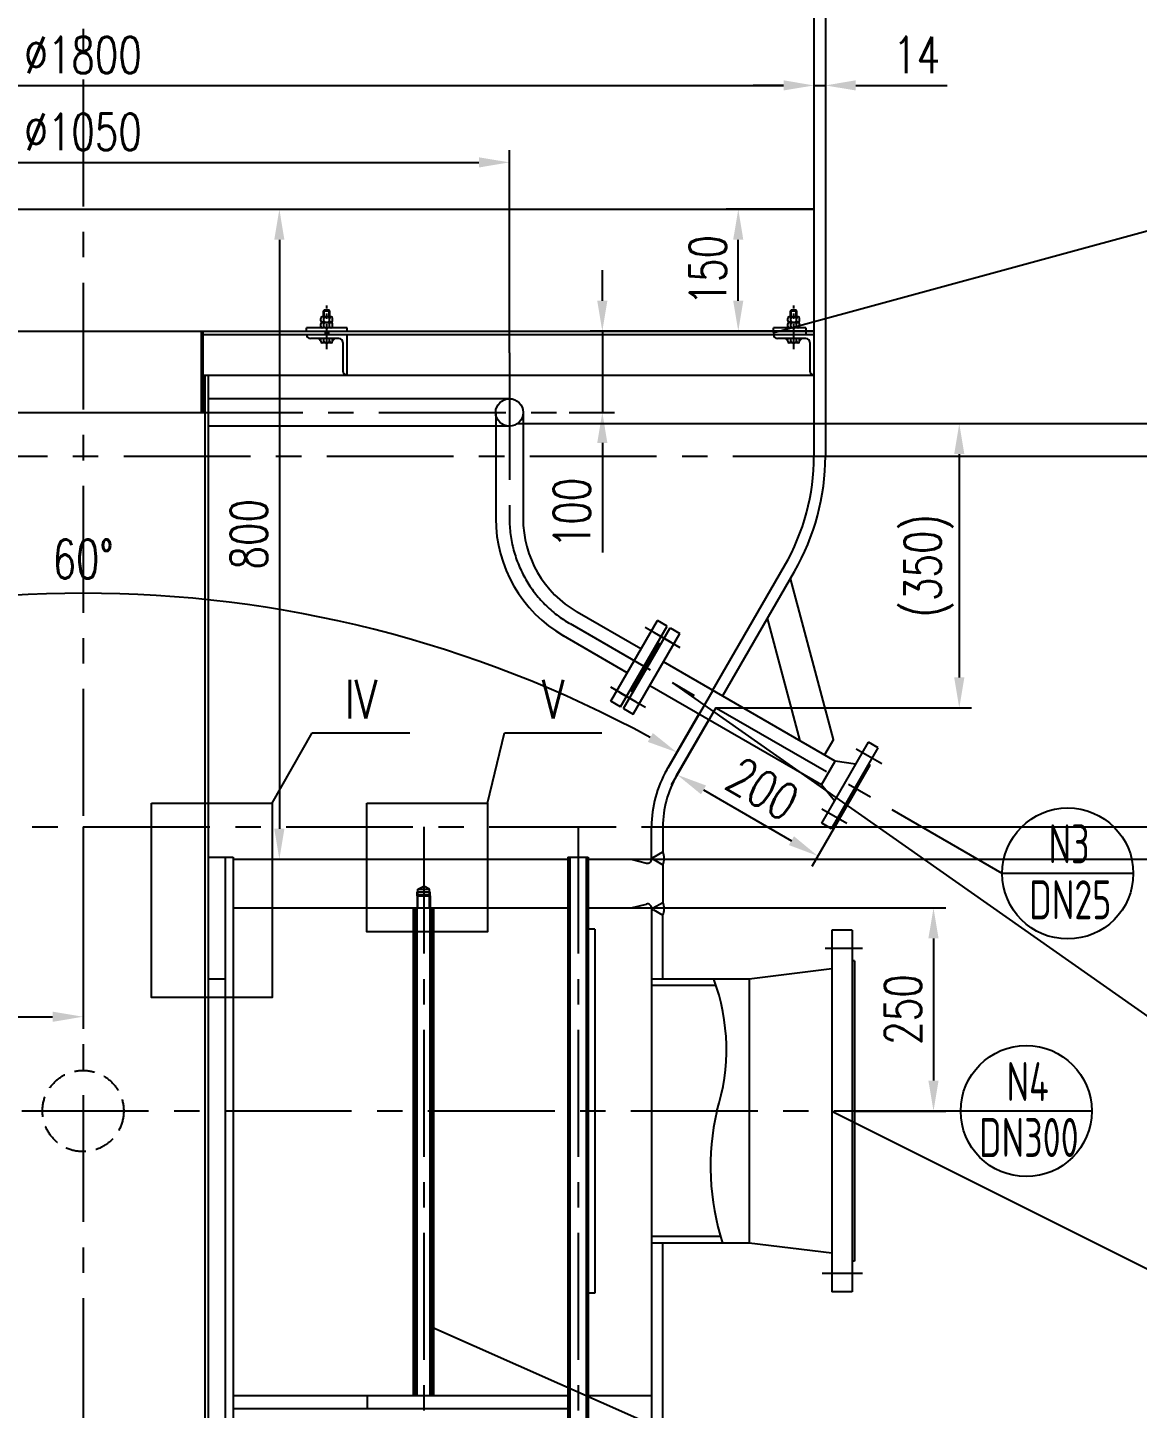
# Model space of a CAD drawing. Extents: x -28112 to -2231, y -2720 to 15724.
# Drawn here: x -26253 to -24886, y 12355 to 14055 of the extents above; entities that cross this region are included whole.
import ezdxf
from ezdxf.enums import TextEntityAlignment as Align

# ---------------------------------------------------------------- set-up
doc = ezdxf.new("R2010")
doc.units = 0
doc.header["$LTSCALE"] = 250
doc.header["$MEASUREMENT"] = 0
doc.linetypes.add('CENTER', pattern=[2, 1.25, -0.25, 0.25, -0.25])
doc.linetypes.add('DASHED', pattern=[0.75, 0.5, -0.25])
doc.layers.get('0').update_dxf_attribs({"linetype": 'CONTINUOUS'})
doc.layers.get('DEFPOINTS').update_dxf_attribs({"linetype": 'CONTINUOUS'})
for name, color, linetype in [('1', 7, 'CONTINUOUS'), ('2', 1, 'CONTINUOUS'), ('3', 7, 'CENTER')]:
    doc.layers.add(name, color=color, linetype=linetype)
doc.styles.add('HZ', font='isocp.shx', dxfattribs={"width": 0.75, "bigfont": 'hztxt.shx'})
doc.styles.add('HZ1', font='romans.shx', dxfattribs={"width": 0.7, "bigfont": 'hz1.shx'})
doc.styles.get("Standard").update_dxf_attribs({"font": 'txt.shx', "width": 0.75})
doc.dimstyles.new('STANDARD$0', dxfattribs={"dimscale": 15, "dimtxt": 3, "dimasz": 2.5, "dimexe": 1, "dimexo": 0, "dimgap": 1, "dimtad": 1, "dimdec": 0, "dimzin": 0, "dimdsep": 46, "dimtxsty": 'Standard', "dimcen": 0.09, "dimclrd": 7, "dimclre": 7, "dimclrt": 7, "dimadec": 0, "dimazin": 0, "dimtfac": 1, "dimtdec": 0, "dimtmove": 0, "dimatfit": 2, "dimfxl": 0, "dimtolj": 1, "dimtzin": 0, "dimarcsym": 0})
doc.dimstyles.new('STANDARD$2', dxfattribs={"dimscale": 15, "dimtxt": 3.2, "dimasz": 2.5, "dimexe": 1.5, "dimexo": 0, "dimgap": 1.2, "dimtad": 2, "dimtih": 1, "dimtoh": 1, "dimdec": 0, "dimzin": 0, "dimdsep": 46, "dimtxsty": 'HZ1', "dimcen": 0, "dimclrd": 7, "dimclre": 7, "dimclrt": 7, "dimadec": 0, "dimazin": 0, "dimtfac": 1.6, "dimtdec": 0, "dimtmove": 0, "dimatfit": 0, "dimfxl": 0, "dimtolj": 1, "dimtzin": 0, "dimarcsym": 0})

# ---------------------------------------------------------------- blocks, each defined once
blk = doc.blocks.new('*D651')
at = {"color": 7, "linetype": 'ByBlock'}
for p, q in [((-26024.5, 15217.4), (-24541.7, 15217.4)), ((-24556.7, 15179.9), (-24556.7, 7405.7)), ((-26140.5, 7368.2), (-24541.7, 7368.2))]:
    blk.add_line(p, q, dxfattribs=at)
for points in [[(-24562.9, 15179.9), (-24550.4, 15179.9), (-24556.7, 15217.4)], [(-24562.9, 7405.7), (-24550.4, 7405.7), (-24556.7, 7368.2)]]:
    blk.add_solid(points, dxfattribs=at)
at = {"layer": 'DEFPOINTS', "color": 0, "linetype": 'ByBlock'}
for p in [(-26024.5, 15217.4), (-26140.5, 7368.2), (-24556.7, 7368.2)]:
    blk.add_point(p, dxfattribs=at)
at = {"color": 7, "linetype": 'ByBlock', "insert": (-24594.2, 11292.8), "char_height": 45, "attachment_point": 5, "rotation": 90}
blk.add_mtext('\\A1;~7909', dxfattribs=at)
blk = doc.blocks.new('*D33')
at = {"color": 7, "linetype": 'ByBlock'}
for p, q in [((-10779.8, 23770.6), (-9969.4, 23770.6)), ((-9984.4, 23733.1), (-9984.4, 19313.1)), ((-10779.8, 19275.6), (-9969.4, 19275.6))]:
    blk.add_line(p, q, dxfattribs=at)
for points in [[(-9990.6, 23733.1), (-9978.1, 23733.1), (-9984.4, 23770.6)], [(-9990.6, 19313.1), (-9978.1, 19313.1), (-9984.4, 19275.6)]]:
    blk.add_solid(points, dxfattribs=at)
at = {"layer": 'DEFPOINTS', "color": 0, "linetype": 'ByBlock'}
for p in [(-10779.8, 23770.6), (-10779.8, 19275.6), (-9984.4, 19275.6)]:
    blk.add_point(p, dxfattribs=at)
at = {"color": 7, "linetype": 'ByBlock', "insert": (-10021.9, 21523.1), "char_height": 45, "attachment_point": 5, "rotation": 90}
blk.add_mtext('\\A1;4495', dxfattribs=at)
blk = doc.blocks.new('*D60')
at = {"color": 7, "linetype": 'ByBlock'}
for p, q in [((-10303.4, 24781.7), (-10303.4, 24708.1)), ((-10289.4, 24781.7), (-10289.4, 24708.1)), ((-10340.9, 24723.1), (-10378.4, 24723.1)), ((-10303.4, 24723.1), (-10289.4, 24723.1)), ((-10251.9, 24723.1), (-10139.4, 24723.1))]:
    blk.add_line(p, q, dxfattribs=at)
for points in [[(-10340.9, 24729.4), (-10340.9, 24716.9), (-10303.4, 24723.1)], [(-10251.9, 24729.4), (-10251.9, 24716.9), (-10289.4, 24723.1)]]:
    blk.add_solid(points, dxfattribs=at)
at = {"layer": 'DEFPOINTS', "color": 0, "linetype": 'ByBlock'}
for p in [(-10303.4, 24781.7), (-10289.4, 24781.7), (-10289.4, 24723.1)]:
    blk.add_point(p, dxfattribs=at)
at = {"color": 7, "linetype": 'ByBlock', "insert": (-10176.9, 24760.6), "char_height": 45, "attachment_point": 5}
blk.add_mtext('\\A1;14', dxfattribs=at)
blk = doc.blocks.new('*D650')
at = {"color": 7, "linetype": 'ByBlock'}
for p, q in [((-24806.4, 13108.7), (-24806.4, 13243.7)), ((-25470.5, 13071.2), (-24791.4, 13071.2)), ((-24806.4, 13031.2), (-24806.4, 13071.2)), ((-25468.9, 13031.2), (-24791.4, 13031.2)), ((-24806.4, 12993.7), (-24806.4, 12956.2))]:
    blk.add_line(p, q, dxfattribs=at)
for points in [[(-24812.7, 13108.7), (-24800.2, 13108.7), (-24806.4, 13071.2)], [(-24812.7, 12993.7), (-24800.2, 12993.7), (-24806.4, 13031.2)]]:
    blk.add_solid(points, dxfattribs=at)
at = {"layer": 'DEFPOINTS', "color": 0, "linetype": 'ByBlock'}
for p in [(-25470.5, 13071.2), (-24806.4, 13071.2), (-25468.9, 13031.2)]:
    blk.add_point(p, dxfattribs=at)
at = {"color": 7, "linetype": 'ByBlock', "insert": (-24843.9, 13194.9), "char_height": 45, "attachment_point": 5, "rotation": 90}
blk.add_mtext('\\A1;100', dxfattribs=at)
blk = doc.blocks.new('*D46')
at = {"color": 7, "linetype": 'ByBlock'}
for p, q in [((-10103.7, 24344.3), (-10103.7, 24381.8)), ((-10567.8, 24306.8), (-10088.7, 24306.8)), ((-10103.7, 24306.8), (-10103.7, 24266.8)), ((-10567.8, 24266.8), (-10088.7, 24266.8)), ((-10103.7, 24229.3), (-10103.7, 24111.2))]:
    blk.add_line(p, q, dxfattribs=at)
for points in [[(-10110, 24344.3), (-10097.5, 24344.3), (-10103.7, 24306.8)], [(-10110, 24229.3), (-10097.5, 24229.3), (-10103.7, 24266.8)]]:
    blk.add_solid(points, dxfattribs=at)
at = {"layer": 'DEFPOINTS', "color": 0, "linetype": 'ByBlock'}
for p in [(-10567.8, 24306.8), (-10567.8, 24266.8), (-10103.7, 24266.8)]:
    blk.add_point(p, dxfattribs=at)
at = {"color": 7, "linetype": 'ByBlock', "insert": (-10141.2, 24151.5), "char_height": 45, "attachment_point": 5, "rotation": 90}
blk.add_mtext('\\A1;40', dxfattribs=at)
blk = doc.blocks.new('*D41')
at = {"color": 7, "linetype": 'ByBlock'}
for p, q in [((-10528.4, 23710.6), (-10141.2, 23710.6)), ((-10156.2, 23673.1), (-10156.2, 23498.1)), ((-10253.4, 23460.6), (-10141.2, 23460.6))]:
    blk.add_line(p, q, dxfattribs=at)
for points in [[(-10162.5, 23673.1), (-10150, 23673.1), (-10156.2, 23710.6)], [(-10162.5, 23498.1), (-10150, 23498.1), (-10156.2, 23460.6)]]:
    blk.add_solid(points, dxfattribs=at)
at = {"layer": 'DEFPOINTS', "color": 0, "linetype": 'ByBlock'}
for p in [(-10528.4, 23710.6), (-10253.4, 23460.6), (-10156.2, 23460.6)]:
    blk.add_point(p, dxfattribs=at)
at = {"color": 7, "linetype": 'ByBlock', "insert": (-10193.7, 23585.6), "char_height": 45, "attachment_point": 5, "rotation": 90}
blk.add_mtext('\\A1;250', dxfattribs=at)
blk = doc.blocks.new('*D35')
at = {"color": 7, "linetype": 'ByBlock'}
for p, q in [((-10567.8, 25206.8), (-9969.4, 25206.8)), ((-9984.4, 25169.3), (-9984.4, 24344.3)), ((-10567.8, 24306.8), (-9969.4, 24306.8))]:
    blk.add_line(p, q, dxfattribs=at)
for points in [[(-9990.6, 25169.3), (-9978.1, 25169.3), (-9984.4, 25206.8)], [(-9990.6, 24344.3), (-9978.1, 24344.3), (-9984.4, 24306.8)]]:
    blk.add_solid(points, dxfattribs=at)
at = {"layer": 'DEFPOINTS', "color": 0, "linetype": 'ByBlock'}
for p in [(-10567.8, 25206.8), (-10567.8, 24306.8), (-9984.4, 24306.8)]:
    blk.add_point(p, dxfattribs=at)
at = {"color": 7, "linetype": 'ByBlock', "insert": (-10021.9, 24756.8), "char_height": 45, "attachment_point": 5, "rotation": 90}
blk.add_mtext('\\A1;900', dxfattribs=at)
blk = doc.blocks.new('*D405')
at = {"color": 7, "linetype": 'ByBlock'}
for p, q in [((-25270.5, 13567.4), (-24672.1, 13567.4)), ((-24687.1, 13529.9), (-24687.1, 13068.7)), ((-25482.5, 13031.2), (-24672.1, 13031.2))]:
    blk.add_line(p, q, dxfattribs=at)
for points in [[(-24693.3, 13529.9), (-24680.8, 13529.9), (-24687.1, 13567.4)], [(-24693.3, 13068.7), (-24680.8, 13068.7), (-24687.1, 13031.2)]]:
    blk.add_solid(points, dxfattribs=at)
at = {"layer": 'DEFPOINTS', "color": 0, "linetype": 'ByBlock'}
for p in [(-25270.5, 13567.4), (-25482.5, 13031.2), (-24687.1, 13031.2)]:
    blk.add_point(p, dxfattribs=at)
at = {"color": 7, "linetype": 'ByBlock', "insert": (-24724.6, 13299.3), "char_height": 45, "attachment_point": 5, "rotation": 90}
blk.add_mtext('\\A1;610', dxfattribs=at)
blk = doc.blocks.new('*D61')
at = {"color": 7, "linetype": 'ByBlock'}
blk.add_line((-10428.1, 23978.4), (-10483.4, 23882.6), dxfattribs=at)
blk.add_arc((-11203.4, 22635.6), 1462.4, 61.4693, 118.5307, dxfattribs=at)
for points in [[(-11898.8, 23915), (-11904.9, 23925.9), (-11934.6, 23902.1)], [(-10501.8, 23925.9), (-10508, 23915), (-10472.2, 23902.1)]]:
    blk.add_solid(points, dxfattribs=at)
at = {"layer": 'DEFPOINTS', "color": 0, "linetype": 'ByBlock'}
for p in [(-12067.2, 24131.8), (-10339.6, 24131.8), (-10949.4, 24075.8), (-10428.1, 23978.4), (-11922.1, 23880.6)]:
    blk.add_point(p, dxfattribs=at)
at = {"color": 7, "linetype": 'ByBlock', "insert": (-11203.4, 24140), "char_height": 48, "attachment_point": 5, "style": 'HZ1'}
blk.add_mtext('\\A1;60°', dxfattribs=at)
blk = doc.blocks.new('*D57')
at = {"color": 7, "linetype": 'ByBlock'}
for p, q in [((-12203.4, 23872.8), (-12203.4, 23561.7)), ((-11203.4, 23810.6), (-11203.4, 23561.7)), ((-12165.9, 23576.7), (-11240.9, 23576.7))]:
    blk.add_line(p, q, dxfattribs=at)
for points in [[(-12165.9, 23582.9), (-12165.9, 23570.4), (-12203.4, 23576.7)], [(-11240.9, 23582.9), (-11240.9, 23570.4), (-11203.4, 23576.7)]]:
    blk.add_solid(points, dxfattribs=at)
at = {"layer": 'DEFPOINTS', "color": 0, "linetype": 'ByBlock'}
for p in [(-12203.4, 23872.8), (-11203.4, 23810.6), (-11203.4, 23576.7)]:
    blk.add_point(p, dxfattribs=at)
at = {"color": 7, "linetype": 'ByBlock', "insert": (-12103.1, 23614.2), "char_height": 45, "attachment_point": 5}
blk.add_mtext('\\A1;1000', dxfattribs=at)
blk = doc.blocks.new('*D44')
at = {"color": 7, "linetype": 'ByBlock'}
for p, q in [((-11203.4, 24570.6), (-10946.7, 24570.6)), ((-10961.7, 24533.1), (-10961.7, 23808.1)), ((-11018.4, 23770.6), (-10946.7, 23770.6))]:
    blk.add_line(p, q, dxfattribs=at)
for points in [[(-10968, 24533.1), (-10955.5, 24533.1), (-10961.7, 24570.6)], [(-10968, 23808.1), (-10955.5, 23808.1), (-10961.7, 23770.6)]]:
    blk.add_solid(points, dxfattribs=at)
at = {"layer": 'DEFPOINTS', "color": 0, "linetype": 'ByBlock'}
for p in [(-11203.4, 24570.6), (-11018.4, 23770.6), (-10961.7, 23770.6)]:
    blk.add_point(p, dxfattribs=at)
at = {"color": 7, "linetype": 'ByBlock', "insert": (-10999.2, 24170.6), "char_height": 45, "attachment_point": 5, "rotation": 90}
blk.add_mtext('\\A1;800', dxfattribs=at)
blk = doc.blocks.new('*D56')
at = {"color": 7, "linetype": 'ByBlock'}
for p, q in [((-10424.4, 23956.8), (-10479.4, 23861.6)), ((-10439.4, 23855.9), (-10331.1, 23793.4)), ((-10251.2, 23856.8), (-10306.2, 23761.6))]:
    blk.add_line(p, q, dxfattribs=at)
for points in [[(-10436.3, 23861.3), (-10442.5, 23850.5), (-10471.9, 23874.6)], [(-10328, 23798.8), (-10334.3, 23788), (-10298.7, 23774.6)]]:
    blk.add_solid(points, dxfattribs=at)
at = {"layer": 'DEFPOINTS', "color": 0, "linetype": 'ByBlock'}
for p in [(-10424.4, 23956.8), (-10251.2, 23856.8), (-10298.7, 23774.6)]:
    blk.add_point(p, dxfattribs=at)
at = {"color": 7, "linetype": 'ByBlock', "insert": (-10366.5, 23857.1), "char_height": 45, "attachment_point": 5, "rotation": 330}
blk.add_mtext('\\A1;200', dxfattribs=at)
blk = doc.blocks.new('*D55')
at = {"color": 7, "linetype": 'ByBlock'}
for p, q in [((-10564, 24458.1), (-10564, 24495.6)), ((-10396.6, 24420.6), (-10579, 24420.6)), ((-10564, 24420.6), (-10564, 24320.6)), ((-10604.8, 24320.6), (-10549, 24320.6)), ((-10564, 24283.1), (-10564, 24148.1))]:
    blk.add_line(p, q, dxfattribs=at)
for points in [[(-10570.3, 24458.1), (-10557.8, 24458.1), (-10564, 24420.6)], [(-10570.3, 24283.1), (-10557.8, 24283.1), (-10564, 24320.6)]]:
    blk.add_solid(points, dxfattribs=at)
at = {"layer": 'DEFPOINTS', "color": 0, "linetype": 'ByBlock'}
for p in [(-10396.6, 24420.6), (-10604.8, 24320.6), (-10564, 24320.6)]:
    blk.add_point(p, dxfattribs=at)
at = {"color": 7, "linetype": 'ByBlock', "insert": (-10601.5, 24196.8), "char_height": 45, "attachment_point": 5, "rotation": 90}
blk.add_mtext('\\A1;100', dxfattribs=at)
blk = doc.blocks.new('*D45')
at = {"color": 7, "linetype": 'ByBlock'}
for p, q in [((-10303.4, 24570.6), (-10411.6, 24570.6)), ((-10396.6, 24458.1), (-10396.6, 24533.1)), ((-10303.4, 24420.6), (-10411.6, 24420.6))]:
    blk.add_line(p, q, dxfattribs=at)
for points in [[(-10402.9, 24533.1), (-10390.4, 24533.1), (-10396.6, 24570.6)], [(-10402.9, 24458.1), (-10390.4, 24458.1), (-10396.6, 24420.6)]]:
    blk.add_solid(points, dxfattribs=at)
at = {"layer": 'DEFPOINTS', "color": 0, "linetype": 'ByBlock'}
for p in [(-10396.6, 24570.6), (-10303.4, 24570.6), (-10303.4, 24420.6)]:
    blk.add_point(p, dxfattribs=at)
at = {"color": 7, "linetype": 'ByBlock', "insert": (-10434.1, 24495.6), "char_height": 45, "attachment_point": 5, "rotation": 90}
blk.add_mtext('\\A1;150', dxfattribs=at)
blk = doc.blocks.new('*D59')
at = {"color": 7, "linetype": 'ByBlock'}
for p, q in [((-12103.4, 24781.7), (-12103.4, 24708.1)), ((-10303.4, 24781.7), (-10303.4, 24708.1)), ((-12065.9, 24723.1), (-10340.9, 24723.1))]:
    blk.add_line(p, q, dxfattribs=at)
for points in [[(-12065.9, 24729.4), (-12065.9, 24716.9), (-12103.4, 24723.1)], [(-10340.9, 24729.4), (-10340.9, 24716.9), (-10303.4, 24723.1)]]:
    blk.add_solid(points, dxfattribs=at)
at = {"layer": 'DEFPOINTS', "color": 0, "linetype": 'ByBlock'}
for p in [(-12103.4, 24781.7), (-10303.4, 24781.7), (-10303.4, 24723.1)]:
    blk.add_point(p, dxfattribs=at)
at = {"color": 7, "linetype": 'ByBlock', "insert": (-11203.4, 24760.6), "char_height": 45, "attachment_point": 5}
blk.add_mtext('\\A1;∅1800', dxfattribs=at)
blk = doc.blocks.new('*D202')
at = {"color": 7, "linetype": 'ByBlock'}
for p, q in [((-10567.8, 24306.8), (-10387.9, 24306.8)), ((-10402.9, 24269.3), (-10402.9, 23994.3)), ((-10702.8, 23956.8), (-10387.9, 23956.8))]:
    blk.add_line(p, q, dxfattribs=at)
for points in [[(-10409.1, 24269.3), (-10396.6, 24269.3), (-10402.9, 24306.8)], [(-10409.1, 23994.3), (-10396.6, 23994.3), (-10402.9, 23956.8)]]:
    blk.add_solid(points, dxfattribs=at)
at = {"layer": 'DEFPOINTS', "color": 0, "linetype": 'ByBlock'}
for p in [(-10567.8, 24306.8), (-10702.8, 23956.8), (-10402.9, 23956.8)]:
    blk.add_point(p, dxfattribs=at)
at = {"color": 7, "linetype": 'ByBlock', "insert": (-10440.4, 24131.8), "char_height": 45, "attachment_point": 5, "rotation": 90}
blk.add_mtext('\\A1;(350)', dxfattribs=at)
blk = doc.blocks.new('*D638')
at = {"color": 7, "linetype": 'ByBlock'}
for p, q in [((-26709.5, 13654.4), (-26709.5, 13904)), ((-25659.5, 13654.4), (-25659.5, 13904)), ((-26672, 13889), (-25697, 13889))]:
    blk.add_line(p, q, dxfattribs=at)
for points in [[(-26672, 13895.2), (-26672, 13882.7), (-26709.5, 13889)], [(-25697, 13895.2), (-25697, 13882.7), (-25659.5, 13889)]]:
    blk.add_solid(points, dxfattribs=at)
at = {"layer": 'DEFPOINTS', "color": 0, "linetype": 'ByBlock'}
for p in [(-25659.5, 13889), (-26709.5, 13654.4), (-25659.5, 13654.4)]:
    blk.add_point(p, dxfattribs=at)
at = {"color": 7, "linetype": 'ByBlock', "insert": (-26184.5, 13926.5), "char_height": 45, "attachment_point": 5}
blk.add_mtext('\\A1;∅1050', dxfattribs=at)

msp = doc.modelspace()

# ---------------------------------------------------------------- hatches: boundary and pattern name
at = {"layer": '1'}
h = msp.add_hatch(dxfattribs=at)
h.set_pattern_fill('ANSI37', color=0, style=0)
h.set_pattern_definition([(45, (-13806.13069, -10839.39373), (-0.08838834765, 0.08838834765), []), (135, (-13806.13069, -10839.39373), (-0.08838834765, -0.08838834765), [])])
h.paths.add_polyline_path([(-25891.7, 13672.2), (-25894.7, 13672.2), (-25891.7, 13669.2)])
h = msp.add_hatch(dxfattribs=at)
h.set_pattern_fill('ANSI37', color=0, style=0)
h.set_pattern_definition([(135, (-37962.88797, -10839.39373), (0.08838834765, 0.08838834765), []), (45, (-37962.88797, -10839.39373), (0.08838834765, -0.08838834765), [])])
h.paths.add_polyline_path([(-25877.3, 13672.2), (-25877.3, 13669.2), (-25874.3, 13672.2)])
h = msp.add_hatch(dxfattribs=at)
h.set_pattern_fill('ANSI37', color=0, style=0)
h.set_pattern_definition([(45, (-13231.13069, -10839.39373), (-0.08838834765, 0.08838834765), []), (135, (-13231.13069, -10839.39373), (-0.08838834765, -0.08838834765), [])])
h.paths.add_polyline_path([(-25316.7, 13672.2), (-25319.7, 13672.2), (-25316.7, 13669.2)])
h = msp.add_hatch(dxfattribs=at)
h.set_pattern_fill('ANSI37', color=0, style=0)
h.set_pattern_definition([(135, (-37387.88797, -10839.39373), (0.08838834765, 0.08838834765), []), (45, (-37387.88797, -10839.39373), (0.08838834765, -0.08838834765), [])])
h.paths.add_polyline_path([(-25302.3, 13672.2), (-25302.3, 13669.2), (-25299.3, 13672.2)])

# ---------------------------------------------------------------- linework, layer by layer
at = {"layer": '1', "color": 0, "linetype": 'CENTER', "ltscale": 0.5}
for p, q in [((-26184.5, 15240.9), (-26184.5, 7315.2)), ((-25659.5, 13654.4), (-25659.5, 13450.7)), ((-26820.3, 13581.2), (-25586, 13581.2)), ((-27134.5, 13527.4), (-25211.7, 13527.4)), ((-25052.7, 13013.7), (-25584.5, 13320.8)), ((-26934.5, 13071.2), (-25434.5, 13071.2)), ((-25765.1, 13071.2), (-25765.1, 9071.5)), ((-25575, 13071.2), (-25575, 8488.3)), ((-25103.8, 12721.2), (-26416.3, 12721.2))]:
    msp.add_line(p, q, dxfattribs=at)
at = {"layer": '1', "color": 1}
for p, q in [((-25284.5, 14492.4), (-25284.5, 13527.4)), ((-25270.5, 14492.4), (-25270.5, 13527.4)), ((-25887.5, 13707.2), (-25888.5, 13706.2)), ((-25888.5, 13706.2), (-25880.5, 13706.2)), ((-25888.5, 13698.8), (-25888.5, 13706.2)), ((-25881.5, 13707.2), (-25887.5, 13707.2)), ((-25880.5, 13706.2), (-25881.5, 13707.2)), ((-25880.5, 13698.8), (-25880.5, 13706.2)), ((-25312.5, 13707.2), (-25313.5, 13706.2)), ((-25313.5, 13698.8), (-25313.5, 13706.2)), ((-25313.5, 13706.2), (-25305.5, 13706.2)), ((-25306.5, 13707.2), (-25312.5, 13707.2)), ((-25305.5, 13706.2), (-25306.5, 13707.2)), ((-25305.5, 13698.8), (-25305.5, 13706.2)), ((-25909.5, 13681.2), (-25909.5, 13685.2)), ((-25859.5, 13685.2), (-25909.5, 13685.2)), ((-25891.7, 13693.8), (-25891.7, 13697)), ((-25891.7, 13687), (-25891.7, 13690.2)), ((-25879.1, 13698.8), (-25889.9, 13698.8)), ((-25879.1, 13692), (-25889.9, 13692)), ((-25879.1, 13692), (-25889.9, 13692)), ((-25879.1, 13685.2), (-25889.9, 13685.2)), ((-25888.1, 13693.8), (-25888.1, 13697)), ((-25888.1, 13687), (-25888.1, 13690.2)), ((-25880.9, 13693.8), (-25880.9, 13697)), ((-25880.9, 13687), (-25880.9, 13690.2)), ((-25877.3, 13693.8), (-25877.3, 13697)), ((-25877.3, 13687), (-25877.3, 13690.2)), ((-25859.5, 13681.2), (-25859.5, 13685.2)), ((-25294.5, 13685.2), (-25334.5, 13685.2)), ((-25334.5, 13681.2), (-25334.5, 13685.2)), ((-25316.7, 13693.8), (-25316.7, 13697)), ((-25316.7, 13687), (-25316.7, 13690.2)), ((-25304.1, 13698.8), (-25314.9, 13698.8)), ((-25304.1, 13692), (-25314.9, 13692)), ((-25304.1, 13692), (-25314.9, 13692)), ((-25304.1, 13685.2), (-25314.9, 13685.2)), ((-25313.1, 13693.8), (-25313.1, 13697)), ((-25313.1, 13687), (-25313.1, 13690.2)), ((-25305.9, 13693.8), (-25305.9, 13697)), ((-25305.9, 13687), (-25305.9, 13690.2)), ((-25302.3, 13693.8), (-25302.3, 13697)), ((-25302.3, 13687), (-25302.3, 13690.2)), ((-25294.5, 13685.2), (-25294.5, 13677.2)), ((-27074.5, 13681.2), (-25284.5, 13681.2)), ((-26039, 13681.2), (-26039, 13581.2)), ((-26037, 13681.2), (-26037, 13581.2)), ((-26037, 13677.2), (-25284.5, 13677.2)), ((-25869.5, 13672.2), (-25904.5, 13672.2)), ((-25894.7, 13672.2), (-25891.7, 13669.2)), ((-25891.7, 13668.7), (-25891.7, 13672.2)), ((-25879.1, 13666.9), (-25889.9, 13666.9)), ((-25888.1, 13668.7), (-25888.1, 13672.2)), ((-25886.5, 13681.2), (-25886.5, 13677.2)), ((-25882.5, 13681.2), (-25882.5, 13677.2)), ((-25880.9, 13668.7), (-25880.9, 13672.2)), ((-25874.3, 13672.2), (-25877.3, 13669.2)), ((-25877.3, 13668.7), (-25877.3, 13672.2)), ((-25864.5, 13667.2), (-25864.5, 13632.2)), ((-25859.5, 13627.2), (-25859.5, 13677.2)), ((-25294.5, 13672.2), (-25329.5, 13672.2)), ((-25319.7, 13672.2), (-25316.7, 13669.2)), ((-25316.7, 13668.7), (-25316.7, 13672.2)), ((-25304.1, 13666.9), (-25314.9, 13666.9)), ((-25313.1, 13668.7), (-25313.1, 13672.2)), ((-25305.9, 13668.7), (-25305.9, 13672.2)), ((-25302.3, 13668.7), (-25302.3, 13672.2)), ((-25299.3, 13672.2), (-25302.3, 13669.2)), ((-25289.5, 13667.2), (-25289.5, 13632.2)), ((-26037, 13627.2), (-25284.5, 13627.2)), ((-26034.5, 13627.2), (-26034.5, 8436.2)), ((-26030.5, 13627.2), (-26030.5, 8436.2)), ((-25859.5, 13627.2), (-25859.5, 13627.2)), ((-25284.5, 13627.2), (-25284.5, 13627.2)), ((-25659.5, 13598), (-26030.5, 13598)), ((-26332, 13581.2), (-26037, 13581.2)), ((-25676.4, 13581.2), (-25676.4, 13450.7)), ((-25642.7, 13581.2), (-25642.7, 13450.7)), ((-25659.5, 13564.3), (-26030.5, 13564.3)), ((-25649.7, 13567.4), (-25270.5, 13567.4)), ((-25409.3, 13239), (-25320.7, 13392.4)), ((-25397.1, 13232), (-25308.6, 13385.4)), ((-25497.6, 13290), (-25576.1, 13335.3)), ((-25514.4, 13260.8), (-25592.9, 13306.2)), ((-25258.6, 13152), (-25469.9, 13274)), ((-25275.4, 13122.8), (-25486.7, 13244.8)), ((-25465.8, 13141.2), (-25426.1, 13209.8)), ((-25453.6, 13134.2), (-25414, 13202.8)), ((-25484.5, 13031.2), (-25484.5, 13071.2)), ((-25470.5, 13071.2), (-25470.5, 13040.1)), ((-25482.5, 13033.2), (-25470.5, 13040.1)), ((-26030.5, 13033.7), (-25999.5, 13033.7)), ((-26009.5, 13033.7), (-26009.5, 8436.2)), ((-25999.5, 13033.7), (-25999.5, 8436.2)), ((-25999.5, 13031.2), (-25587.5, 13031.2)), ((-25587.5, 13033.7), (-25587.5, 8533.7)), ((-25587.5, 13033.7), (-25562.5, 13033.7)), ((-25585, 13033.7), (-25585, 8533.7)), ((-25565, 13033.7), (-25565, 8533.7)), ((-25562.5, 13033.7), (-25562.5, 8533.7)), ((-25562.5, 13031.2), (-25482.5, 13031.2)), ((-25509.5, 13031.2), (-25490.8, 13026.3)), ((-25484.5, 13034.3), (-25482.5, 13033.2)), ((-25482.5, 13031.2), (-25470.5, 13024.2)), ((-25470.5, 13024.2), (-25470.5, 12978.1)), ((-25773.1, 12991.2), (-25757.1, 12991.2)), ((-25772.1, 12987.2), (-25773.1, 12986.2)), ((-25773.1, 12986.2), (-25773.1, 12971.2)), ((-25773.1, 12986.2), (-25757.1, 12986.2)), ((-25772.1, 12994.2), (-25765.1, 12998.2)), ((-25772.1, 12987.2), (-25772.1, 12994.2)), ((-25772.1, 12994.2), (-25758.1, 12994.2)), ((-25758.1, 12987.2), (-25772.1, 12987.2)), ((-25758.1, 12994.2), (-25765.1, 12998.2)), ((-25758.1, 12987.2), (-25758.1, 12994.2)), ((-25757.1, 12986.2), (-25758.1, 12987.2)), ((-25757.1, 12986.2), (-25757.1, 12971.2)), ((-25999.5, 12971.2), (-25587.5, 12971.2)), ((-25777.6, 12371.2), (-25777.6, 12971.2)), ((-25775.1, 12371.2), (-25775.1, 12971.2)), ((-25773.1, 12371.2), (-25773.1, 12971.2)), ((-25757.1, 12371.2), (-25757.1, 12971.2)), ((-25755.1, 12371.2), (-25755.1, 12971.2)), ((-25752.6, 12371.2), (-25752.6, 12971.2)), ((-25562.5, 12971.2), (-25482.5, 12971.2)), ((-25509.5, 12971.2), (-25490.8, 12976)), ((-25484.5, 12971.2), (-25484.5, 8596.2)), ((-25484.5, 12968), (-25482.5, 12969.2)), ((-25482.5, 12971.2), (-25470.5, 12978.1)), ((-25482.5, 12969.2), (-25470.5, 12962.2)), ((-25470.5, 12883.7), (-25470.5, 12962.2)), ((-25562.5, 12945.2), (-25562.5, 12497.2)), ((-25554.5, 12945.2), (-25562.5, 12945.2)), ((-25554.5, 12945.2), (-25554.5, 12497.2)), ((-26009.5, 12883.7), (-26030.5, 12883.7)), ((-25470.5, 8605.1), (-25470.5, 12558.7)), ((-25554.5, 12497.2), (-25562.5, 12497.2)), ((-25999.5, 12371.2), (-25587.5, 12371.2)), ((-25834.5, 12371.2), (-25834.5, 12355.2)), ((-25562.5, 12371.2), (-25484.5, 12371.2)), ((-25999.5, 12355.2), (-25587.5, 12355.2))]:
    msp.add_line(p, q, dxfattribs=at)
at = {"layer": '1', "color": 0}
for p, q in [((-25335.1, 13679.2), (-24493.2, 13908.4)), ((-27084.5, 13831.2), (-25284.5, 13831.2)), ((-25887.5, 13698.8), (-25887.5, 13707.2)), ((-25881.5, 13698.8), (-25881.5, 13707.2)), ((-25312.5, 13698.8), (-25312.5, 13707.2)), ((-25306.5, 13698.8), (-25306.5, 13707.2)), ((-27084.5, 13681.2), (-25284.5, 13681.2)), ((-25454.6, 13245.6), (-24493.2, 12570.4)), ((-25951.7, 13100.1), (-25902.3, 13186.8)), ((-25902.3, 13186.8), (-25782.3, 13186.8)), ((-25686.5, 13100.1), (-25665.6, 13186.8)), ((-25665.6, 13186.8), (-25545.6, 13186.8)), ((-24891.3, 13013.7), (-25052.7, 13013.7)), ((-25773.1, 12986.2), (-25773.1, 12991.2)), ((-25772.1, 12971.2), (-25772.1, 12987.2)), ((-25758.1, 12971.2), (-25758.1, 12987.2)), ((-25757.1, 12986.2), (-25757.1, 12991.2)), ((-25262.5, 12721.2), (-24493.2, 12336.4)), ((-24942.3, 12721.2), (-25103.8, 12721.2)), ((-25753.7, 12454.8), (-24493.2, 11896.2))]:
    msp.add_line(p, q, dxfattribs=at)
at = {"layer": '1', "color": 0, "linetype": 'CENTER', "ltscale": 0.1}
for p, q in [((-25884.5, 13659), (-25884.5, 13712.6)), ((-25309.5, 13659), (-25309.5, 13712.6))]:
    msp.add_line(p, q, dxfattribs=at)
at = {"layer": '1', "color": 0}
for points in [[(-26100.3, 13100.1), (-25951.7, 13100.1), (-25951.7, 12860.8), (-26100.3, 12860.8)], [(-25835.1, 13100.1), (-25686.5, 13100.1), (-25686.5, 12941.8), (-25835.1, 12941.8)]]:
    msp.add_lwpolyline(points, close=True, dxfattribs=at)
at = {"layer": '1', "color": 1}
msp.add_circle((-25659.5, 13581.2), 16.9, dxfattribs=at)
at = {"layer": '1', "color": 0}
for centre in [(-24972, 13013.7), (-25023.1, 12721.2)]:
    msp.add_circle(centre, 80.7, dxfattribs=at)
at = {"layer": '1', "color": 0, "linetype": 'DASHED', "ltscale": 0.2}
msp.add_circle((-26184.5, 12721.2), 50, dxfattribs=at)
at = {"layer": '1', "color": 1}
for centre, radius, start, end in [((-25889.9, 13697), 1.8, 0, 180), ((-25889.9, 13693.8), 1.8, 180, 0), ((-25889.9, 13690.2), 1.8, 0, 180), ((-25889.9, 13687), 1.8, 180, 0), ((-25884.5, 13694.3), 4.5, 36.8699, 143.1301), ((-25884.5, 13696.5), 4.5, 216.8699, 323.1301), ((-25884.5, 13687.5), 4.5, 36.8699, 143.1301), ((-25884.5, 13689.7), 4.5, 216.8699, 323.1301), ((-25879.1, 13697), 1.8, 360, 180), ((-25879.1, 13693.8), 1.8, 180, 0), ((-25879.1, 13690.2), 1.8, 360, 180), ((-25879.1, 13687), 1.8, 180, 0), ((-25314.9, 13697), 1.8, 0, 180), ((-25314.9, 13693.8), 1.8, 180, 0), ((-25314.9, 13690.2), 1.8, 0, 180), ((-25314.9, 13687), 1.8, 180, 0), ((-25309.5, 13694.3), 4.5, 36.8699, 143.1301), ((-25309.5, 13696.5), 4.5, 216.8699, 323.1301), ((-25309.5, 13687.5), 4.5, 36.8699, 143.1301), ((-25309.5, 13689.7), 4.5, 216.8699, 323.1301), ((-25304.1, 13697), 1.8, 360, 180), ((-25304.1, 13693.8), 1.8, 180, 0), ((-25304.1, 13690.2), 1.8, 360, 180), ((-25304.1, 13687), 1.8, 180, 0), ((-25904.5, 13677.2), 5, 180, 270), ((-25889.9, 13668.7), 1.8, 180, 0), ((-25884.5, 13671.4), 4.5, 216.8699, 323.1301), ((-25879.1, 13668.7), 1.8, 180, 0), ((-25869.5, 13667.2), 5, 360, 90), ((-25329.5, 13677.2), 5, 180, 270), ((-25314.9, 13668.7), 1.8, 180, 0), ((-25309.5, 13671.4), 4.5, 216.8699, 323.1301), ((-25304.1, 13668.7), 1.8, 180, 0), ((-25294.5, 13667.2), 5, 360, 90), ((-25859.5, 13632.2), 5, 180, 270), ((-25284.5, 13632.2), 5, 180, 270), ((-25554.5, 13527.4), 270, 330, 0), ((-25554.5, 13527.4), 284, 330, 0), ((-25509.5, 13450.7), 166.8, 180, 240), ((-25509.5, 13450.7), 133.2, 180, 240), ((-25344.5, 13071.2), 140, 150, 180), ((-25344.5, 13071.2), 126, 150, 180), ((-25488.6, 13032.2), 19.8, 336.3906, 23.6094), ((-25489.5, 13031.2), 5, 255.5225, 0), ((-25489.5, 12971.2), 5, 0, 104.4775), ((-25488.6, 12970.2), 19.8, 336.3906, 23.6094)]:
    msp.add_arc(centre, radius, start, end, dxfattribs=at)
at = {"layer": '1', "color": 0, "linetype": 'CENTER', "ltscale": 0.5}
msp.add_arc((-25509.5, 13450.7), 150, 180, 240, dxfattribs=at)
at = {"layer": '1'}
for centre, radius, start, end in [((-25642.9, 12797.1), 250.6, 342.3552, 20.2049), ((-25106.8, 12652.9), 305.1, 167.0727, 197.9979)]:
    msp.add_arc(centre, radius, start, end, dxfattribs=at)
at = {"layer": '2'}
for p, q in [((-25260.5, 13178.7), (-25313.6, 13376.8)), ((-25301.4, 13176.8), (-25341.9, 13327.8)), ((-25534.8, 13225.6), (-25477.3, 13325.2)), ((-25522.6, 13218.6), (-25465.1, 13318.2)), ((-25519.2, 13216.6), (-25461.7, 13316.2)), ((-25507, 13209.6), (-25449.5, 13309.2)), ((-25465.1, 13318.2), (-25477.3, 13325.2)), ((-25461.7, 13316.2), (-25449.5, 13309.2)), ((-25509.2, 13238), (-25475.2, 13296.9)), ((-25509.2, 13238), (-25475.2, 13296.9)), ((-25509.2, 13238), (-25475.2, 13296.9)), ((-25509.2, 13238), (-25475.2, 13296.9)), ((-25475.2, 13296.9), (-25476.9, 13297.9)), ((-25475.2, 13296.9), (-25473.4, 13295.9)), ((-25522.6, 13218.6), (-25534.8, 13225.6)), ((-25509.2, 13238), (-25510.9, 13239)), ((-25509.2, 13238), (-25507.4, 13237)), ((-25519.2, 13216.6), (-25507, 13209.6)), ((-25275, 13075.6), (-25217.5, 13175.2)), ((-25260.5, 13178.7), (-25271.6, 13159.5)), ((-25205.3, 13168.2), (-25217.5, 13175.2)), ((-25262.8, 13068.6), (-25205.3, 13168.2)), ((-25275.4, 13122.8), (-25258.6, 13152)), ((-25233.2, 13148), (-25258.6, 13152)), ((-25249.3, 13088), (-25215.3, 13146.9)), ((-25215.3, 13146.9), (-25217.1, 13147.9)), ((-25259.2, 13102.9), (-25275.4, 13122.8)), ((-25249.3, 13088), (-25251.1, 13089)), ((-25262.8, 13068.6), (-25275, 13075.6)), ((-25262.5, 12943.7), (-25262.5, 12498.7)), ((-25237.5, 12943.7), (-25262.5, 12943.7)), ((-25237.5, 12943.7), (-25237.5, 12498.7)), ((-25234.5, 12906.2), (-25237.5, 12906.2)), ((-25234.5, 12906.2), (-25234.5, 12536.2)), ((-25262.5, 12896.2), (-25364.5, 12883.7)), ((-25364.5, 12883.7), (-25484.5, 12883.7)), ((-25404.9, 12875.7), (-25484.5, 12875.7)), ((-25364.5, 12883.7), (-25364.5, 12558.7)), ((-25398.8, 12566.7), (-25484.5, 12566.7)), ((-25364.5, 12558.7), (-25484.5, 12558.7)), ((-25262.5, 12546.2), (-25364.5, 12558.7)), ((-25234.5, 12536.2), (-25237.5, 12536.2)), ((-25237.5, 12498.7), (-25262.5, 12498.7))]:
    msp.add_line(p, q, dxfattribs=at)
at = {"layer": '3'}
for p, q in [((-25460.7, 13298.4), (-25492.2, 13316.5)), ((-25481.1, 13310.1), (-25449.6, 13291.9)), ((-25503.9, 13225.1), (-25534.7, 13242.9)), ((-25523, 13236.1), (-25492.1, 13218.3)), ((-25200.9, 13148.4), (-25232.4, 13166.5)), ((-25244, 13075.1), (-25274.9, 13092.9)), ((-25224.8, 12921.2), (-25270.9, 12921.2)), ((-25224.8, 12521.2), (-25274.3, 12521.2))]:
    msp.add_line(p, q, dxfattribs=at)

# ---------------------------------------------------------------- texts
at = {"layer": '1', "width": 0.75}
for s, p in [('IV', (-25842.3, 13228.2)), ('V', (-25605.6, 13228.2))]:
    msp.add_text(s, height=48, dxfattribs=at).set_placement(p, align=Align.MIDDLE)
at = {"layer": '1', "style": 'HZ', "width": 0.75}
for s, p in [('N3', (-24970.4, 13050.1)), ('DN25', (-24968.9, 12981.3)), ('N4', (-25021.4, 12757.5)), ('DN300', (-25019.9, 12688.7))]:
    msp.add_text(s, height=48, dxfattribs=at).set_placement(p, align=Align.MIDDLE)

# ---------------------------------------------------------------- dimensions: what is measured, and where the dimension line sits
at = {"layer": '1', "color": 0}
for base, p1, p2, text, picture, middle in [((-24556.7, 7368.2), (-26024.5, 15217.4), (-26140.5, 7368.2), '~7909', '*D651', (-24594.2, 11292.8)), ((-24687.1, 13031.2), (-25270.5, 13567.4), (-25482.5, 13031.2), '610', '*D405', (-24724.6, 13299.3)), ((-24806.4, 13071.2), (-25468.9, 13031.2), (-25470.5, 13071.2), '100', '*D650', (-24843.9, 13194.9))]:
    dim = msp.add_linear_dim(base=base, p1=p1, p2=p2, angle=90, text=text, dimstyle='STANDARD$0', dxfattribs=at)
    dim.commit()
    dim.dimension.update_dxf_attribs({"geometry": picture, "text_midpoint": middle})
for base, p1, p2, picture, middle, set_off in [((-24687.1, 13567.4), (-25270.5, 14467.4), (-25270.5, 13567.4), '*D35', (-24724.6, 14017.4), (-14702.7, -10739.4)), ((-25377.8, 13831.2), (-25284.5, 13681.2), (-25284.5, 13831.2), '*D45', (-25415.3, 13756.2), (-14981.1, -10739.4)), ((-25545.1, 13581.2), (-25377.8, 13681.2), (-25586, 13581.2), '*D55', (-25582.6, 13457.4), (-14981.1, -10739.4)), ((-24806.4, 13527.4), (-25270.5, 13567.4), (-25270.5, 13527.4), '*D46', (-24843.9, 13412.1), (-14702.7, -10739.4)), ((-24687.1, 8536.2), (-25482.5, 13031.2), (-25482.5, 8536.2), '*D33', (-24724.6, 10783.7), (-14702.7, -10739.4)), ((-25137.4, 12721.2), (-25509.5, 12971.2), (-25234.5, 12721.2), '*D41', (-25174.9, 12846.2), (-14981.1, -10739.4))]:
    dim = msp.add_linear_dim(base=base, p1=p1, p2=p2, angle=90, dimstyle='STANDARD$0', dxfattribs=at)
    dim.commit()
    dim.dimension.update_dxf_attribs({"geometry": picture, "text_midpoint": middle, "insert": set_off})
dim = msp.add_linear_dim(base=(-25284.5, 13983.7), p1=(-27084.5, 14042.3), p2=(-25284.5, 14042.3), text='%%C1800', dimstyle='STANDARD$0', dxfattribs=at)
dim.commit()
dim.dimension.update_dxf_attribs({"geometry": '*D59', "text_midpoint": (-26184.5, 14021.2), "insert": (-14981.1, -10739.4)})
dim = msp.add_linear_dim(base=(-25270.5, 13983.7), p1=(-25284.5, 14042.3), p2=(-25270.5, 14042.3), dimstyle='STANDARD$0', dxfattribs=at)
dim.commit()
dim.dimension.update_dxf_attribs({"geometry": '*D60', "text_midpoint": (-25158, 14021.2), "insert": (-14981.1, -10739.4)})
dim = msp.add_linear_dim(base=(-25659.5, 13889), p1=(-26709.5, 13654.4), p2=(-25659.5, 13654.4), text='%%C1050', dimstyle='STANDARD$0', dxfattribs=at)
dim.commit()
dim.dimension.update_dxf_attribs({"geometry": '*D638', "text_midpoint": (-26184.5, 13926.5)})
for base, p1, p2, text, picture, middle, set_off in [((-25942.9, 13031.2), (-26184.5, 13831.2), (-25999.5, 13031.2), '800', '*D44', (-25980.4, 13431.2), (-14981.1, -10739.4)), ((-25105.6, 13217.4), (-25270.5, 13567.4), (-25405.6, 13217.4), '(350)', '*D202', (-25143.1, 13392.4), (-14702.7, -10739.4))]:
    dim = msp.add_linear_dim(base=base, p1=p1, p2=p2, angle=90, text=text, dimstyle='STANDARD$0', dxfattribs=at)
    dim.commit()
    dim.dimension.update_dxf_attribs({"geometry": picture, "text_midpoint": middle, "insert": set_off})
dim = msp.add_angular_dim_2l(base=(-25930.6, 13336.4), line1=((-25409.3, 13239), (-25320.7, 13392.4)), line2=((-26903.3, 13141.2), (-27048.3, 13392.4)), dimstyle='STANDARD$2', dxfattribs=at)
dim.commit()
dim.dimension.update_dxf_attribs({"geometry": '*D61', "text_midpoint": (-26184.5, 13400.6), "insert": (-14981.1, -10739.4)})
dim = msp.add_aligned_dim(p1=(-25405.6, 13217.4), p2=(-25232.3, 13117.4), distance=-94.9, dimstyle='STANDARD$0', dxfattribs=at)
dim.commit()
dim.dimension.update_dxf_attribs({"geometry": '*D56', "text_midpoint": (-25347.7, 13117.7), "insert": (-14981.1, -10739.4)})
dim = msp.add_linear_dim(base=(-26184.5, 12837.3), p1=(-27184.5, 13133.4), p2=(-26184.5, 13071.2), dimstyle='STANDARD$0', dxfattribs=at)
dim.commit()
dim.dimension.update_dxf_attribs({"geometry": '*D57', "text_midpoint": (-27084.2, 12837.3), "dimtype": 128, "insert": (-14981.1, -10739.4)})

doc.saveas('drawing.dxf')
